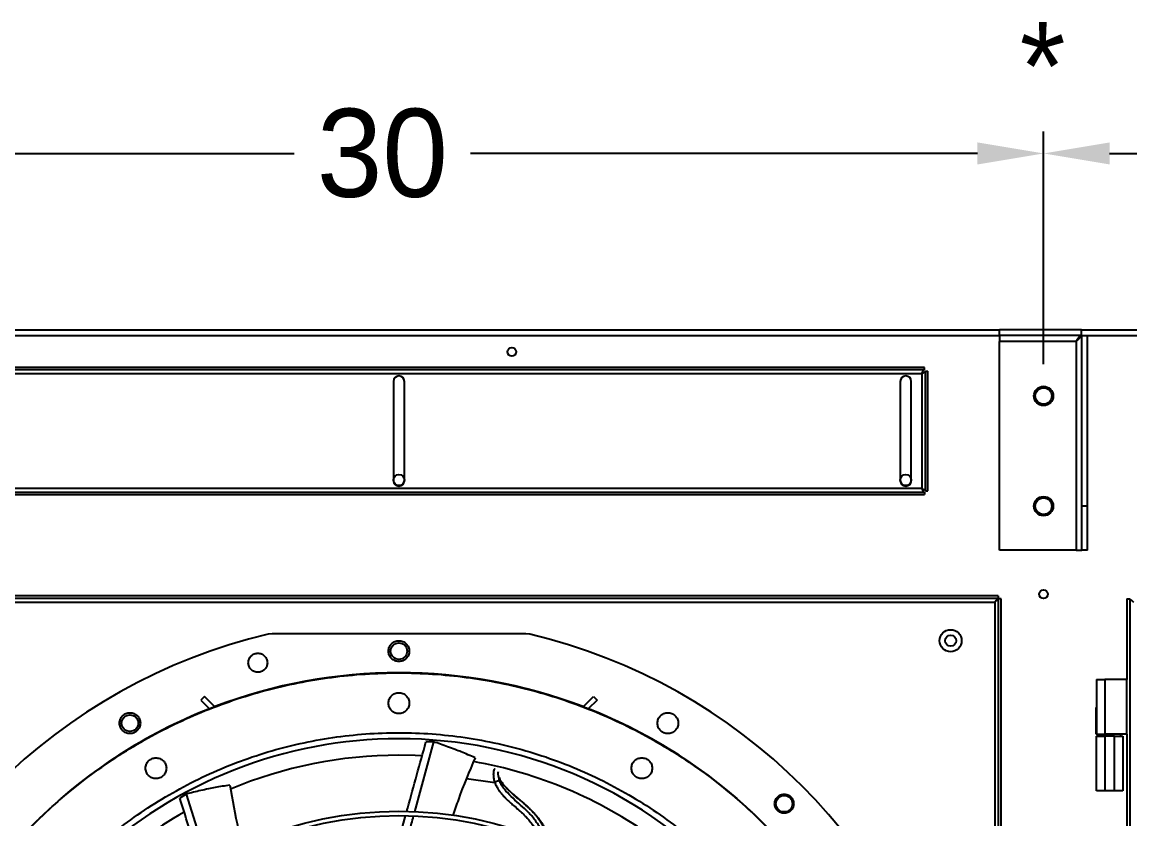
# Model space of a CAD drawing. Header units: inches. Extents: x 1229 to 1453, y -1023 to -720.
# Drawn here: x 1276.56 to 1301.69, y -977.08 to -959 of the extents above; entities that cross this region are included whole.
import ezdxf

# ---------------------------------------------------------------- set-up
doc = ezdxf.new("R2010")
doc.units = ezdxf.units.IN
doc.header["$MEASUREMENT"] = 0
doc.header["$PDSIZE"] = -1
doc.dimstyles.new('RAE Solutions', dxfattribs={"dimtxt": 2, "dimasz": 1.5, "dimexe": 0.5, "dimexo": 0.5, "dimgap": 0.5, "dimtad": 0, "dimtih": 1, "dimtoh": 1, "dimdec": 3, "dimrnd": 0.125, "dimzin": 1, "dimdsep": 46, "dimlunit": 5, "dimtxsty": 'Standard', "dimcen": 0.09, "dimadec": 0, "dimazin": 0, "dimtfac": 1, "dimtdec": 3, "dimtofl": 0, "dimtmove": 0, "dimatfit": 3, "dimfxl": 1, "dimtolj": 1, "dimtzin": 1, "dimarcsym": 0})

# ---------------------------------------------------------------- blocks, each defined once
blk = doc.blocks.new('*D277')
at = {"color": 0, "lineweight": -2, "transparency": 16777216}
for p, q in [((1269.736, -966.764), (1269.736, -961.479)), ((1299.736, -966.764), (1299.736, -961.479)), ((1271.236, -961.979), (1282.736, -961.979)), ((1298.236, -961.979), (1286.736, -961.979))]:
    blk.add_line(p, q, dxfattribs=at)
at = {"color": 0, "transparency": 16777216}
for points in [[(1271.236, -961.729), (1271.236, -962.229), (1269.736, -961.979)], [(1298.236, -961.729), (1298.236, -962.229), (1299.736, -961.979)]]:
    blk.add_solid(points, dxfattribs=at)
at = {"layer": 'Defpoints', "color": 0, "transparency": 16777216}
for p in [(1299.736, -961.979), (1269.736, -967.264), (1299.736, -967.264)]:
    blk.add_point(p, dxfattribs=at)
at = {"color": 0, "transparency": 16777216, "insert": (1284.736, -961.979), "char_height": 2, "attachment_point": 5}
blk.add_mtext('\\A1;30', dxfattribs=at)
blk = doc.blocks.new('*D278')
at = {"color": 0, "lineweight": -2, "transparency": 16777216}
for p, q in [((1299.736, -966.764), (1299.736, -961.479)), ((1329.736, -966.764), (1329.736, -961.479)), ((1301.236, -961.979), (1312.736, -961.979)), ((1328.236, -961.979), (1316.736, -961.979))]:
    blk.add_line(p, q, dxfattribs=at)
at = {"color": 0, "transparency": 16777216}
for points in [[(1301.236, -961.729), (1301.236, -962.229), (1299.736, -961.979)], [(1328.236, -961.729), (1328.236, -962.229), (1329.736, -961.979)]]:
    blk.add_solid(points, dxfattribs=at)
at = {"layer": 'Defpoints', "color": 0, "transparency": 16777216}
for p in [(1329.736, -961.979), (1299.736, -967.264), (1329.736, -967.264)]:
    blk.add_point(p, dxfattribs=at)
at = {"color": 0, "transparency": 16777216, "insert": (1314.736, -961.979), "char_height": 2, "attachment_point": 5}
blk.add_mtext('\\A1;30', dxfattribs=at)

msp = doc.modelspace()

# ---------------------------------------------------------------- linework, layer by layer
at = {"color": 18, "linetype": 'Continuous', "lineweight": 25, "true_color": 0x000000}
for p, q in [((1270.5993, -965.9825), (1298.7364, -965.9825)), ((1298.7364, -966.1125), (1298.7364, -965.9825)), ((1300.5993, -965.9825), (1298.7364, -965.9825)), ((1300.5993, -966.1125), (1300.5993, -965.9825)), ((1300.5993, -965.9825), (1328.7364, -965.9825)), ((1298.7364, -966.1155), (1270.5899, -966.1155)), ((1300.5993, -966.1125), (1298.7364, -966.1125)), ((1298.7364, -966.1125), (1298.7364, -966.2465)), ((1300.4724, -966.2465), (1298.7364, -966.2465)), ((1298.7364, -970.9825), (1298.7364, -966.2465)), ((1300.4724, -966.2465), (1300.4724, -970.9825)), ((1328.7364, -966.1155), (1300.59, -966.1155)), ((1300.7364, -966.1196), (1300.6064, -966.1196)), ((1300.6064, -969.9825), (1300.6064, -966.1196)), ((1300.7364, -969.9825), (1300.7364, -966.1196)), ((1297.0328, -966.8402), (1273.1884, -966.8402)), ((1297.0328, -966.8902), (1273.1884, -966.8902)), ((1273.2436, -966.9732), (1296.9776, -966.9732)), ((1296.9776, -966.9732), (1296.9776, -969.5822)), ((1297.0328, -966.8902), (1297.0328, -966.8402)), ((1297.0606, -966.9181), (1297.1106, -966.9181)), ((1297.0606, -969.6374), (1297.0606, -966.9181)), ((1297.1106, -969.6374), (1297.1106, -966.9181)), ((1284.9856, -967.1527), (1284.9856, -969.4027)), ((1285.2356, -969.4027), (1285.2356, -967.1527)), ((1296.4856, -967.1527), (1296.4856, -969.4027)), ((1296.7356, -969.4027), (1296.7356, -967.1527)), ((1273.1884, -969.6652), (1297.0328, -969.6652)), ((1273.1884, -969.7152), (1297.0328, -969.7152)), ((1296.9776, -969.5822), (1273.2436, -969.5822)), ((1297.0328, -969.6652), (1297.0328, -969.7152)), ((1297.0606, -969.6374), (1297.1106, -969.6374)), ((1300.7364, -969.9825), (1300.6064, -969.9825)), ((1300.6064, -970.9825), (1300.6064, -969.9825)), ((1300.7364, -970.9825), (1300.7364, -969.9825)), ((1300.4724, -970.9825), (1298.7364, -970.9825)), ((1300.4724, -970.9825), (1300.6064, -970.9825)), ((1300.7364, -970.9825), (1300.6064, -970.9825)), ((1298.7033, -972.015), (1271.6974, -972.015)), ((1298.7033, -972.015), (1298.7033, -972.078)), ((1298.7033, -972.078), (1271.6974, -972.078)), ((1271.7734, -972.161), (1298.6274, -972.161)), ((1298.6274, -972.161), (1298.6274, -999.411)), ((1298.7734, -972.0851), (1298.7104, -972.0851)), ((1298.7104, -999.487), (1298.7104, -972.0851)), ((1298.7734, -999.487), (1298.7734, -972.0851)), ((1301.6274, -972.0851), (1301.6274, -973.916)), ((1301.6274, -972.0851), (1301.6904, -972.0851)), ((1301.6904, -972.0851), (1301.6904, -999.487)), ((1282.233, -972.8787), (1282.1427, -972.8893)), ((1287.9882, -972.8787), (1282.233, -972.8787)), ((1288.0785, -972.8893), (1287.9882, -972.8787)), ((1300.9399, -973.916), (1300.9399, -974.5506)), ((1300.9399, -973.916), (1301.1274, -973.916)), ((1301.6274, -973.916), (1301.1274, -973.916)), ((1301.1274, -973.916), (1301.1274, -975.156)), ((1301.6274, -975.156), (1301.6274, -973.916)), ((1280.6973, -974.299), (1280.6155, -974.3842)), ((1280.9332, -974.5349), (1280.6973, -974.299)), ((1289.2881, -974.5349), (1289.5239, -974.299)), ((1289.5239, -974.299), (1289.6058, -974.3842)), ((1280.6155, -974.3842), (1280.8128, -974.5816)), ((1289.6058, -974.3842), (1289.4084, -974.5816)), ((1300.9299, -975.156), (1300.9299, -974.5506)), ((1300.9299, -974.5506), (1300.9399, -974.5506)), ((1300.9399, -974.5506), (1300.9399, -975.156)), ((1300.9299, -975.156), (1300.9399, -975.156)), ((1300.9394, -976.446), (1300.9394, -975.206)), ((1300.9394, -975.206), (1301.1269, -975.206)), ((1300.9399, -975.156), (1301.1274, -975.156)), ((1300.9864, -975.156), (1300.9864, -975.206)), ((1301.1269, -975.206), (1301.1269, -976.446)), ((1301.3459, -975.206), (1301.1269, -975.206)), ((1301.6274, -975.156), (1301.1274, -975.156)), ((1301.3459, -976.446), (1301.3459, -975.206)), ((1301.3459, -975.206), (1301.5334, -975.206)), ((1301.4864, -975.206), (1301.4864, -975.156)), ((1301.5334, -975.206), (1301.5334, -976.446)), ((1301.6274, -975.156), (1301.6274, -994.916)), ((1285.897, -975.33), (1285.4642, -976.9203)), ((1285.897, -975.33), (1285.7249, -975.3343)), ((1280.2858, -976.5159), (1280.1433, -976.6126)), ((1280.2858, -976.5159), (1280.781, -978.0863)), ((1287.7953, -976.5957), (1287.6907, -976.5035)), ((1301.1269, -976.446), (1300.9394, -976.446)), ((1301.3459, -976.446), (1301.1269, -976.446)), ((1301.5334, -976.446), (1301.3459, -976.446))]:
    msp.add_line(p, q, dxfattribs=at)
at = {"color": 18, "linetype": 'Continuous', "lineweight": 25, "true_color": 0x000000, "flags": 128}
msp.add_lwpolyline([(1285.6369, -975.6487), (1285.4808, -975.6416), (1285.1106, -975.6347)], dxfattribs=at)
at = {"color": 18, "linetype": 'Continuous', "lineweight": 25, "true_color": 0x000000}
for centre, radius in [((1287.6739, -966.4825), 0.0995), ((1299.7364, -967.4825), 0.2188), ((1299.7364, -967.4825), 0.1875), ((1285.1106, -969.39), 0.125), ((1296.6106, -969.39), 0.125), ((1299.7364, -969.9825), 0.2188), ((1299.7364, -969.9825), 0.1875), ((1299.7364, -971.9825), 0.0995), ((1297.6274, -973.036), 0.25), ((1297.6274, -973.036), 0.125), ((1285.1106, -973.2724), 0.1875), ((1285.1106, -985.4772), 11.7126), ((1279.0082, -974.9076), 0.1875), ((1293.852, -976.7358), 0.1875), ((1285.1106, -985.4772), 8.5704), ((1285.1106, -985.4772), 8.472)]:
    msp.add_circle(centre, radius, dxfattribs=at)
for centre, radius, start, end in [((1285.1106, -967.1527), 0.125, 0, 180), ((1296.6106, -967.1527), 0.125, 0, 180), ((1285.1106, -969.4027), 0.125, 180, 0), ((1296.6106, -969.4027), 0.125, 180, 0), ((1285.1106, -985.4772), 12.9331, 103.26667, 166.73333), ((1285.1106, -985.4772), 12.9331, 13.26667, 76.73333), ((1285.1106, -985.4772), 11.7147, 69.09994, 110.90006), ((1285.1106, -985.4772), 11.7147, 111.53134, 134.20264), ((1285.1106, -985.4772), 11.7147, 45.79736, 68.46866), ((1285.1106, -985.4772), 10.2157, 90, 133.03686), ((1285.1106, -985.4772), 10.2157, 44.36303, 90), ((1285.1106, -985.4772), 9.8425, 90, 112.84339), ((1285.1106, -985.4772), 9.8425, 54.20961, 80.11304), ((1285.1106, -985.4772), 9.8425, 119.66087, 133.01249)]:
    msp.add_arc(centre, radius, start, end, dxfattribs=at)
for points, knots in [([(1300.4724, -966.2465), (1300.4829, -966.229), (1300.5041, -966.1939), (1300.5358, -966.1496), (1300.5676, -966.1186), (1300.5887, -966.1146), (1300.5993, -966.1125)], [0, 0, 0, 0, 0.2500023, 0.5000033, 0.7500017, 1, 1, 1, 1]), ([(1300.6064, -966.1196), (1300.6053, -966.1207), (1300.6031, -966.1228), (1300.5871, -966.1359), (1300.5608, -966.1593), (1300.5221, -966.1979), (1300.4897, -966.2296), (1300.4724, -966.2465)], [0, 0, 0, 0, 0.1511527, 0.301999, 0.4605087, 0.7119793, 1, 1, 1, 1]), ([(1296.9776, -966.9732), (1296.9819, -966.9631), (1296.9905, -966.9428), (1297.0034, -966.9164), (1297.0162, -966.8977), (1297.0261, -966.8908), (1297.0315, -966.8903), (1297.0328, -966.8902)], [0, 0, 0, 0, 0.2332218, 0.4664898, 0.6997665, 0.9330443, 1, 1, 1, 1]), ([(1297.0606, -966.9181), (1297.0595, -966.9224), (1297.0574, -966.9309), (1297.0406, -966.9438), (1297.0162, -966.9567), (1296.9935, -966.9665), (1296.9805, -966.972), (1296.9776, -966.9732)], [0, 0, 0, 0, 0.2332223, 0.4664907, 0.6997647, 0.9330395, 1, 1, 1, 1]), ([(1297.0328, -969.6652), (1297.0285, -969.6642), (1297.0199, -969.662), (1297.007, -969.6452), (1296.9942, -969.6208), (1296.9843, -969.5981), (1296.9788, -969.5851), (1296.9776, -969.5822)], [0, 0, 0, 0, 0.2332202, 0.466487, 0.6997578, 0.9330366, 1, 1, 1, 1]), ([(1296.9776, -969.5822), (1296.9877, -969.5865), (1297.008, -969.5951), (1297.0344, -969.608), (1297.0532, -969.6208), (1297.0601, -969.6307), (1297.0605, -969.6362), (1297.0606, -969.6374)], [0, 0, 0, 0, 0.2332227, 0.4664949, 0.6997664, 0.9330454, 1, 1, 1, 1]), ([(1298.7033, -972.078), (1298.7029, -972.0785), (1298.7021, -972.0793), (1298.6978, -972.0853), (1298.6913, -972.0939), (1298.6796, -972.1075), (1298.658, -972.1294), (1298.6387, -972.1493), (1298.6274, -972.161)], [0, 0, 0, 0, 0.1202756, 0.2365971, 0.3512785, 0.4667369, 0.683958, 1, 1, 1, 1]), ([(1298.6274, -972.161), (1298.6401, -972.1487), (1298.6608, -972.1286), (1298.6851, -972.1047), (1298.701, -972.092), (1298.7092, -972.0863), (1298.71, -972.0854), (1298.7104, -972.0851)], [0, 0, 0, 0, 0.3427288, 0.5568117, 0.7264858, 0.8967102, 1, 1, 1, 1]), ([(1301.6904, -972.0851), (1301.6911, -972.0857), (1301.6925, -972.087), (1301.703, -972.0944), (1301.72, -972.1089), (1301.7437, -972.1323), (1301.7632, -972.1512), (1301.7734, -972.161)], [0, 0, 0, 0, 0.1568002, 0.3135482, 0.4731292, 0.7271286, 1, 1, 1, 1]), ([(1284.8744, -973.2724), (1284.8779, -973.2417), (1284.885, -973.1799), (1284.9395, -973.1012), (1285.0176, -973.0486), (1285.1106, -973.0301), (1285.2036, -973.0486), (1285.2817, -973.1012), (1285.3362, -973.1799), (1285.3433, -973.2417), (1285.3468, -973.2724)], [0, 0, 0, 0, 0.1245354, 0.2497041, 0.3748574, 0.5, 0.6251426, 0.7502959, 0.8754646, 1, 1, 1, 1]), ([(1285.3468, -973.2724), (1285.3432, -973.3037), (1285.336, -973.3658), (1285.2809, -973.4444), (1285.203, -973.4965), (1285.1106, -973.5148), (1285.0182, -973.4965), (1284.9403, -973.4444), (1284.8852, -973.3658), (1284.878, -973.3037), (1284.8744, -973.2724)], [0, 0, 0, 0, 0.126251, 0.2513312, 0.375629, 0.5, 0.624371, 0.7486688, 0.873749, 1, 1, 1, 1]), ([(1281.6945, -973.5362), (1281.6978, -973.5078), (1281.7043, -973.451), (1281.7546, -973.3788), (1281.8264, -973.3307), (1281.9117, -973.314), (1281.9969, -973.3312), (1282.0684, -973.3798), (1282.118, -973.4519), (1282.1244, -973.5082), (1282.1276, -973.5362)], [0, 0, 0, 0, 0.12524198, 0.2504812, 0.3757082, 0.50093123, 0.6261611, 0.7514052, 0.87648771, 1, 1, 1, 1]), ([(1282.1276, -973.5362), (1282.1243, -973.5647), (1282.1178, -973.6213), (1282.0677, -973.6932), (1281.9965, -973.7413), (1281.9118, -973.7583), (1281.827, -973.7419), (1281.7552, -973.6941), (1281.7044, -973.622), (1281.6978, -973.5648), (1281.6945, -973.5362)], [0, 0, 0, 0, 0.1255128, 0.2499852, 0.374392, 0.4988942, 0.6232584, 0.7479396, 0.8738307, 1, 1, 1, 1]), ([(1273.4011, -985.4772), (1273.4059, -985.2217), (1273.4156, -984.7108), (1273.4936, -983.9477), (1273.6177, -983.1911), (1273.792, -982.4444), (1274.0146, -981.7106), (1274.2847, -980.9929), (1274.6012, -980.2945), (1274.9626, -979.6182), (1275.3675, -978.9671), (1275.8142, -978.3438), (1276.3006, -977.751), (1276.8248, -977.1914), (1277.3845, -976.6672), (1277.9772, -976.1807), (1278.6005, -975.7341), (1279.2517, -975.3292), (1279.9279, -974.9677), (1280.6264, -974.6513), (1281.344, -974.3812), (1282.0778, -974.1586), (1282.8246, -973.9844), (1283.5811, -973.8595), (1284.3442, -973.7844), (1285.1106, -973.7593), (1285.877, -973.7844), (1286.6401, -973.8595), (1287.3967, -973.9844), (1288.1434, -974.1586), (1288.8772, -974.3812), (1289.5949, -974.6513), (1290.2933, -974.9677), (1290.9696, -975.3292), (1291.6207, -975.7341), (1292.244, -976.1807), (1292.8368, -976.6672), (1293.3964, -977.1914), (1293.9206, -977.751), (1294.407, -978.3438), (1294.8537, -978.9671), (1295.2586, -979.6182), (1295.6201, -980.2945), (1295.9365, -980.9929), (1296.2066, -981.7106), (1296.4292, -982.4444), (1296.6035, -983.1911), (1296.7277, -983.9477), (1296.8057, -984.7108), (1296.8153, -985.2217), (1296.8201, -985.4772)], [0, 0, 0, 0, 0.0208333, 0.0416667, 0.0625, 0.0833333, 0.1041667, 0.125, 0.1458334, 0.1666667, 0.1875, 0.2083333, 0.2291667, 0.25, 0.2708333, 0.2916667, 0.3125, 0.3333334, 0.3541667, 0.375, 0.3958333, 0.4166667, 0.4375, 0.4583333, 0.4791667, 0.5, 0.5208333, 0.5416667, 0.5625, 0.5833333, 0.6041667, 0.625, 0.6458333, 0.6666667, 0.6875, 0.7083333, 0.7291667, 0.75, 0.7708333, 0.7916667, 0.8125, 0.8333333, 0.8541667, 0.875, 0.8958333, 0.9166667, 0.9375, 0.9583333, 0.9791667, 1, 1, 1, 1]), ([(1284.8744, -974.4536), (1284.8779, -974.4226), (1284.885, -974.3608), (1284.9397, -974.2822), (1285.0178, -974.2296), (1285.1106, -974.2112), (1285.2035, -974.2296), (1285.2816, -974.2822), (1285.3362, -974.3608), (1285.3433, -974.4226), (1285.3468, -974.4536)], [0, 0, 0, 0, 0.1249994, 0.25, 0.3750006, 0.5, 0.6249994, 0.75, 0.8750006, 1, 1, 1, 1]), ([(1285.3468, -974.4536), (1285.3433, -974.4845), (1285.3362, -974.5463), (1285.2816, -974.6249), (1285.2035, -974.6775), (1285.1106, -974.6959), (1285.0178, -974.6775), (1284.9397, -974.6249), (1284.885, -974.5463), (1284.8779, -974.4845), (1284.8744, -974.4536)], [0, 0, 0, 0, 0.1249994, 0.25, 0.3750006, 0.5, 0.6249994, 0.75, 0.8750006, 1, 1, 1, 1]), ([(1278.772, -974.9076), (1278.7756, -974.8765), (1278.7828, -974.8145), (1278.8378, -974.7356), (1278.9164, -974.6832), (1279.0097, -974.6652), (1279.1028, -974.6843), (1279.1806, -974.7376), (1279.2342, -974.8161), (1279.241, -974.8772), (1279.2445, -974.9076)], [0, 0, 0, 0, 0.1254902, 0.2509647, 0.3764319, 0.5019052, 0.6273902, 0.7528822, 0.8772353, 1, 1, 1, 1]), ([(1290.9768, -974.9076), (1290.9802, -974.8772), (1290.9871, -974.8161), (1291.0407, -974.7375), (1291.1184, -974.6843), (1291.2115, -974.6652), (1291.3049, -974.6832), (1291.3834, -974.7356), (1291.4385, -974.8145), (1291.4456, -974.8765), (1291.4492, -974.9076)], [0, 0, 0, 0, 0.1228082, 0.2472159, 0.3726968, 0.4981633, 0.6236183, 0.7490688, 0.8745264, 1, 1, 1, 1]), ([(1279.2445, -974.9076), (1279.2409, -974.9384), (1279.2339, -974.9999), (1279.1797, -975.0783), (1279.1023, -975.131), (1279.01, -975.1499), (1278.9172, -975.1322), (1278.8385, -975.0802), (1278.7829, -975.0013), (1278.7757, -974.9388), (1278.772, -974.9076)], [0, 0, 0, 0, 0.1245782, 0.2488761, 0.3733745, 0.4977476, 0.622101, 0.7475149, 0.8737595, 1, 1, 1, 1]), ([(1291.4492, -974.9076), (1291.4456, -974.9388), (1291.4383, -975.0012), (1291.3828, -975.0802), (1291.3041, -975.1322), (1291.2113, -975.1499), (1291.119, -975.131), (1291.0415, -975.0783), (1290.9873, -974.9999), (1290.9803, -974.9384), (1290.9768, -974.9076)], [0, 0, 0, 0, 0.1262374, 0.2524753, 0.3778364, 0.5021798, 0.6265869, 0.7511309, 0.87545, 1, 1, 1, 1]), ([(1278.2234, -977.7484), (1278.4144, -977.5852), (1278.7965, -977.2589), (1279.4128, -976.8239), (1280.0567, -976.4318), (1280.728, -976.0884), (1281.4224, -975.7945), (1282.1363, -975.5519), (1282.866, -975.3619), (1283.6076, -975.2254), (1284.3571, -975.1433), (1285.1106, -975.1158), (1285.8641, -975.1433), (1286.6137, -975.2254), (1287.3552, -975.3619), (1288.0849, -975.5519), (1288.7989, -975.7945), (1289.4932, -976.0884), (1290.1646, -976.4318), (1290.8084, -976.8239), (1291.4248, -977.2589), (1291.8068, -977.5852), (1291.9979, -977.7484)], [0, 0, 0, 0, 0.05, 0.1, 0.1500001, 0.2, 0.25, 0.3000001, 0.35, 0.4, 0.45, 0.5, 0.55, 0.6000001, 0.65, 0.7, 0.75, 0.8, 0.85, 0.9, 0.95, 1, 1, 1, 1]), ([(1285.2897, -976.9109), (1285.2971, -976.8837), (1285.441, -976.3564), (1285.5867, -975.8318), (1285.7249, -975.3343)], [0, 0, 0, 0, 0.0516096, 1, 1, 1, 1]), ([(1286.8372, -975.6927), (1286.7837, -975.6693), (1286.6804, -975.6242), (1286.5295, -975.562), (1286.3763, -975.5015), (1286.2192, -975.4422), (1286.0564, -975.3838), (1285.9495, -975.3477), (1285.897, -975.33)], [0, 0, 0, 0, 0.1737122, 0.3354175, 0.4850757, 0.6632662, 0.8349161, 1, 1, 1, 1]), ([(1279.3626, -975.9304), (1279.3661, -975.8995), (1279.3732, -975.8377), (1279.4279, -975.7591), (1279.5059, -975.7065), (1279.5988, -975.6881), (1279.6917, -975.7065), (1279.7697, -975.7591), (1279.8244, -975.8377), (1279.8315, -975.8995), (1279.835, -975.9304)], [0, 0, 0, 0, 0.1249999, 0.2500005, 0.3749991, 0.5000003, 0.6249998, 0.7499998, 0.8750004, 1, 1, 1, 1]), ([(1286.8372, -975.6927), (1286.7062, -976.0053), (1286.5254, -976.4366), (1286.3752, -976.8792), (1286.3339, -977.0011)], [0, 0, 0, 0, 0.7245337, 1, 1, 1, 1]), ([(1290.3862, -975.9304), (1290.3898, -975.8995), (1290.3969, -975.8377), (1290.4515, -975.7591), (1290.5296, -975.7065), (1290.6224, -975.6881), (1290.7153, -975.7065), (1290.7934, -975.7591), (1290.848, -975.8377), (1290.8551, -975.8995), (1290.8586, -975.9304)], [0, 0, 0, 0, 0.12499944, 0.24999994, 0.37499978, 0.5, 0.62500022, 0.75000006, 0.87500056, 1, 1, 1, 1]), ([(1279.835, -975.9304), (1279.8315, -975.9614), (1279.8244, -976.0232), (1279.7697, -976.1018), (1279.6917, -976.1544), (1279.5988, -976.1728), (1279.5059, -976.1544), (1279.4279, -976.1018), (1279.3732, -976.0232), (1279.3661, -975.9614), (1279.3626, -975.9304)], [0, 0, 0, 0, 0.1250003, 0.2500003, 0.3750002, 0.4999997, 0.6250008, 0.7499994, 0.8749994, 1, 1, 1, 1]), ([(1287.2888, -976.2536), (1287.2853, -976.2414), (1287.2775, -976.2142), (1287.2685, -976.1695), (1287.2628, -976.1248), (1287.2605, -976.0837), (1287.2606, -976.0479), (1287.2634, -976.0104), (1287.2699, -975.9763), (1287.2803, -975.9457), (1287.2901, -975.9422), (1287.2953, -975.9404)], [0, 0, 0, 0, 0.0797528, 0.1782759, 0.2969963, 0.3878827, 0.480578, 0.5825763, 0.7201847, 0.8534874, 1, 1, 1, 1]), ([(1287.3664, -976.0144), (1287.3629, -976.015), (1287.356, -976.0163), (1287.3565, -976.0636), (1287.3654, -976.132), (1287.3851, -976.1902), (1287.3949, -976.2192)], [0, 0, 0, 0, 0.2444648, 0.4943341, 0.7479238, 1, 1, 1, 1]), ([(1290.8586, -975.9304), (1290.8551, -975.9614), (1290.848, -976.0232), (1290.7934, -976.1018), (1290.7153, -976.1544), (1290.6224, -976.1728), (1290.5296, -976.1544), (1290.4515, -976.1018), (1290.3969, -976.0232), (1290.3898, -975.9614), (1290.3862, -975.9304)], [0, 0, 0, 0, 0.1250002, 0.25, 0.3749998, 0.5, 0.6250002, 0.75, 0.8749998, 1, 1, 1, 1]), ([(1281.2728, -976.3127), (1281.2151, -976.322), (1281.1038, -976.3398), (1280.9433, -976.3691), (1280.7817, -976.401), (1280.6175, -976.4361), (1280.4489, -976.4749), (1280.3395, -976.5024), (1280.2858, -976.5159)], [0, 0, 0, 0, 0.1737119, 0.3354178, 0.4850765, 0.663267, 0.8349162, 1, 1, 1, 1]), ([(1281.2728, -976.3127), (1281.3316, -976.6464), (1281.4128, -977.1072), (1281.5257, -977.5608), (1281.5569, -977.6859)], [0, 0, 0, 0, 0.7243418, 1, 1, 1, 1]), ([(1286.6484, -976.1652), (1286.7183, -976.175), (1286.8612, -976.1951), (1287.0746, -976.2254), (1287.2181, -976.2443), (1287.2888, -976.2536)], [0, 0, 0, 0, 0.3267933, 0.6684238, 1, 1, 1, 1]), ([(1287.3949, -976.2192), (1287.3924, -976.2187), (1287.3873, -976.2176), (1287.3763, -976.2181), (1287.3628, -976.2204), (1287.3474, -976.2246), (1287.3312, -976.2306), (1287.3154, -976.2378), (1287.301, -976.2456), (1287.2928, -976.251), (1287.2888, -976.2536)], [0, 0, 0, 0, 0.1149669, 0.2381222, 0.3674103, 0.4999919, 0.6325792, 0.7618639, 0.8850253, 1, 1, 1, 1]), ([(1287.2888, -976.2536), (1287.2941, -976.2679), (1287.3049, -976.2974), (1287.3257, -976.3418), (1287.3507, -976.3872), (1287.3843, -976.4393), (1287.4265, -976.4954), (1287.4754, -976.5519), (1287.5234, -976.6023), (1287.5751, -976.6528), (1287.6377, -976.7105), (1287.7229, -976.7858), (1287.8094, -976.86), (1287.8884, -976.93), (1287.9486, -976.9862), (1288.01, -977.0486), (1288.078, -977.1268), (1288.1553, -977.2299), (1288.2364, -977.3621), (1288.2914, -977.4681), (1288.3163, -977.5309), (1288.3187, -977.5369)], [0, 0, 0, 0, 0.0273165, 0.0563298, 0.0869678, 0.1187166, 0.1653985, 0.210431, 0.250331, 0.2887071, 0.3394766, 0.4034155, 0.4948604, 0.5485881, 0.5987235, 0.6476006, 0.7107185, 0.788547, 0.8811133, 0.9885514, 1, 1, 1, 1]), ([(1287.3835, -976.1427), (1287.3898, -976.1563), (1287.4025, -976.1835), (1287.4266, -976.2223), (1287.4513, -976.2577), (1287.4783, -976.2932), (1287.5121, -976.3337), (1287.5451, -976.3701), (1287.5739, -976.4003), (1287.5989, -976.4257), (1287.6271, -976.4534), (1287.6556, -976.4805), (1287.6748, -976.4981), (1287.6834, -976.5059)], [0, 0, 0, 0, 0.1176218, 0.2352921, 0.3088854, 0.3993943, 0.5172307, 0.6329853, 0.6960858, 0.766858, 0.8452765, 0.9313005, 1, 1, 1, 1]), ([(1288.4503, -977.5886), (1288.4381, -977.5533), (1288.3989, -977.4388), (1288.3047, -977.259), (1288.1679, -977.0557), (1288.005, -976.8822), (1287.8306, -976.7297), (1287.658, -976.5779), (1287.5251, -976.438), (1287.4389, -976.3148), (1287.4095, -976.2508), (1287.3949, -976.2192)], [0, 0, 0, 0, 0.0617259, 0.2001148, 0.3387923, 0.4772019, 0.6124864, 0.74506, 0.8745994, 0.938079, 1, 1, 1, 1]), ([(1287.6834, -976.5059), (1287.6864, -976.5087), (1287.6954, -976.517), (1287.7119, -976.5317), (1287.7339, -976.5513), (1287.7574, -976.5717), (1287.7793, -976.5906), (1287.7972, -976.6059), (1287.8407, -976.6429), (1287.8992, -976.6918), (1287.9699, -976.7519), (1288.0251, -976.8004), (1288.0769, -976.8481), (1288.1279, -976.8983), (1288.1777, -976.9517), (1288.239, -977.0235), (1288.3159, -977.1254), (1288.3951, -977.2517), (1288.4663, -977.3895), (1288.5206, -977.5124), (1288.549, -977.5968), (1288.5608, -977.6321)], [0, 0, 0, 0, 0.0086914, 0.0251822, 0.0460005, 0.0700236, 0.0901403, 0.1065458, 0.1195361, 0.2099483, 0.2672001, 0.3159839, 0.3655043, 0.4157715, 0.4667554, 0.5184187, 0.6120873, 0.730201, 0.8225317, 0.9257044, 1, 1, 1, 1]), ([(1293.6355, -976.7358), (1293.6386, -976.7079), (1293.645, -976.6519), (1293.694, -976.58), (1293.7651, -976.5312), (1293.8504, -976.5136), (1293.936, -976.53), (1294.0082, -976.5781), (1294.0587, -976.6504), (1294.0653, -976.7073), (1294.0685, -976.7358)], [0, 0, 0, 0, 0.1231628, 0.2468641, 0.3721327, 0.497724, 0.6232978, 0.7488623, 0.8744258, 1, 1, 1, 1]), ([(1280.6292, -978.1728), (1280.6209, -978.1464), (1280.457, -977.6254), (1280.2961, -977.1058), (1280.1433, -976.6126)], [0, 0, 0, 0, 0.0508102, 1, 1, 1, 1]), ([(1287.7955, -976.6022), (1287.824, -976.6265), (1287.9157, -976.7049), (1288.032, -976.7941), (1288.1074, -976.8767), (1288.1267, -976.8978)], [0, 0, 0, 0, 0.2506955, 0.8084063, 1, 1, 1, 1]), ([(1294.0685, -976.7358), (1294.0652, -976.7643), (1294.0586, -976.8215), (1294.0078, -976.8939), (1293.9356, -976.9417), (1293.8504, -976.9579), (1293.7658, -976.9405), (1293.6947, -976.8922), (1293.6451, -976.8203), (1293.6387, -976.7639), (1293.6355, -976.7358)], [0, 0, 0, 0, 0.1259759, 0.2519634, 0.377791, 0.5024285, 0.6266803, 0.7512178, 0.8757513, 1, 1, 1, 1]), ([(1284.7648, -978.8402), (1284.8104, -978.6706), (1284.9746, -978.0594), (1285.1416, -977.451), (1285.2623, -977.0113)], [0, 0, 0, 0, 0.2775201, 1, 1, 1, 1]), ([(1285.4375, -977.0184), (1285.4221, -977.0748), (1285.2575, -977.6795), (1285.0917, -978.2862), (1284.9414, -978.8363)], [0, 0, 0, 0, 0.0932151, 1, 1, 1, 1]), ([(1288.1323, -976.9037), (1288.1685, -976.9404), (1288.263, -977.0359), (1288.3874, -977.2215), (1288.4987, -977.4304), (1288.5486, -977.5745), (1288.57, -977.6363)], [0, 0, 0, 0, 0.1847234, 0.481092, 0.7775396, 1, 1, 1, 1])]:
    msp.add_open_spline(points, degree=3, knots=knots, dxfattribs=at)

# ---------------------------------------------------------------- texts
at = {"color": 18, "true_color": 0x000000, "insert": (1299.715, -959.9994), "char_height": 2, "attachment_point": 5}
msp.add_mtext('\\A1;*', dxfattribs=at)

# ---------------------------------------------------------------- dimensions: what is measured, and where the dimension line sits
at = {"color": 18, "true_color": 0x000000}
for base, p1, p2, picture, middle in [((1299.7364, -961.9788), (1269.7364, -967.2638), (1299.7364, -967.2638), '*D277', (1284.7364, -961.9788)), ((1329.7364, -961.9788), (1299.7364, -967.2638), (1329.7364, -967.2638), '*D278', (1314.7364, -961.9788))]:
    dim = msp.add_linear_dim(base=base, p1=p1, p2=p2, dimstyle='RAE Solutions', dxfattribs=at)
    dim.commit()
    dim.dimension.update_dxf_attribs({"geometry": picture, "text_midpoint": middle})

doc.saveas('drawing.dxf')
